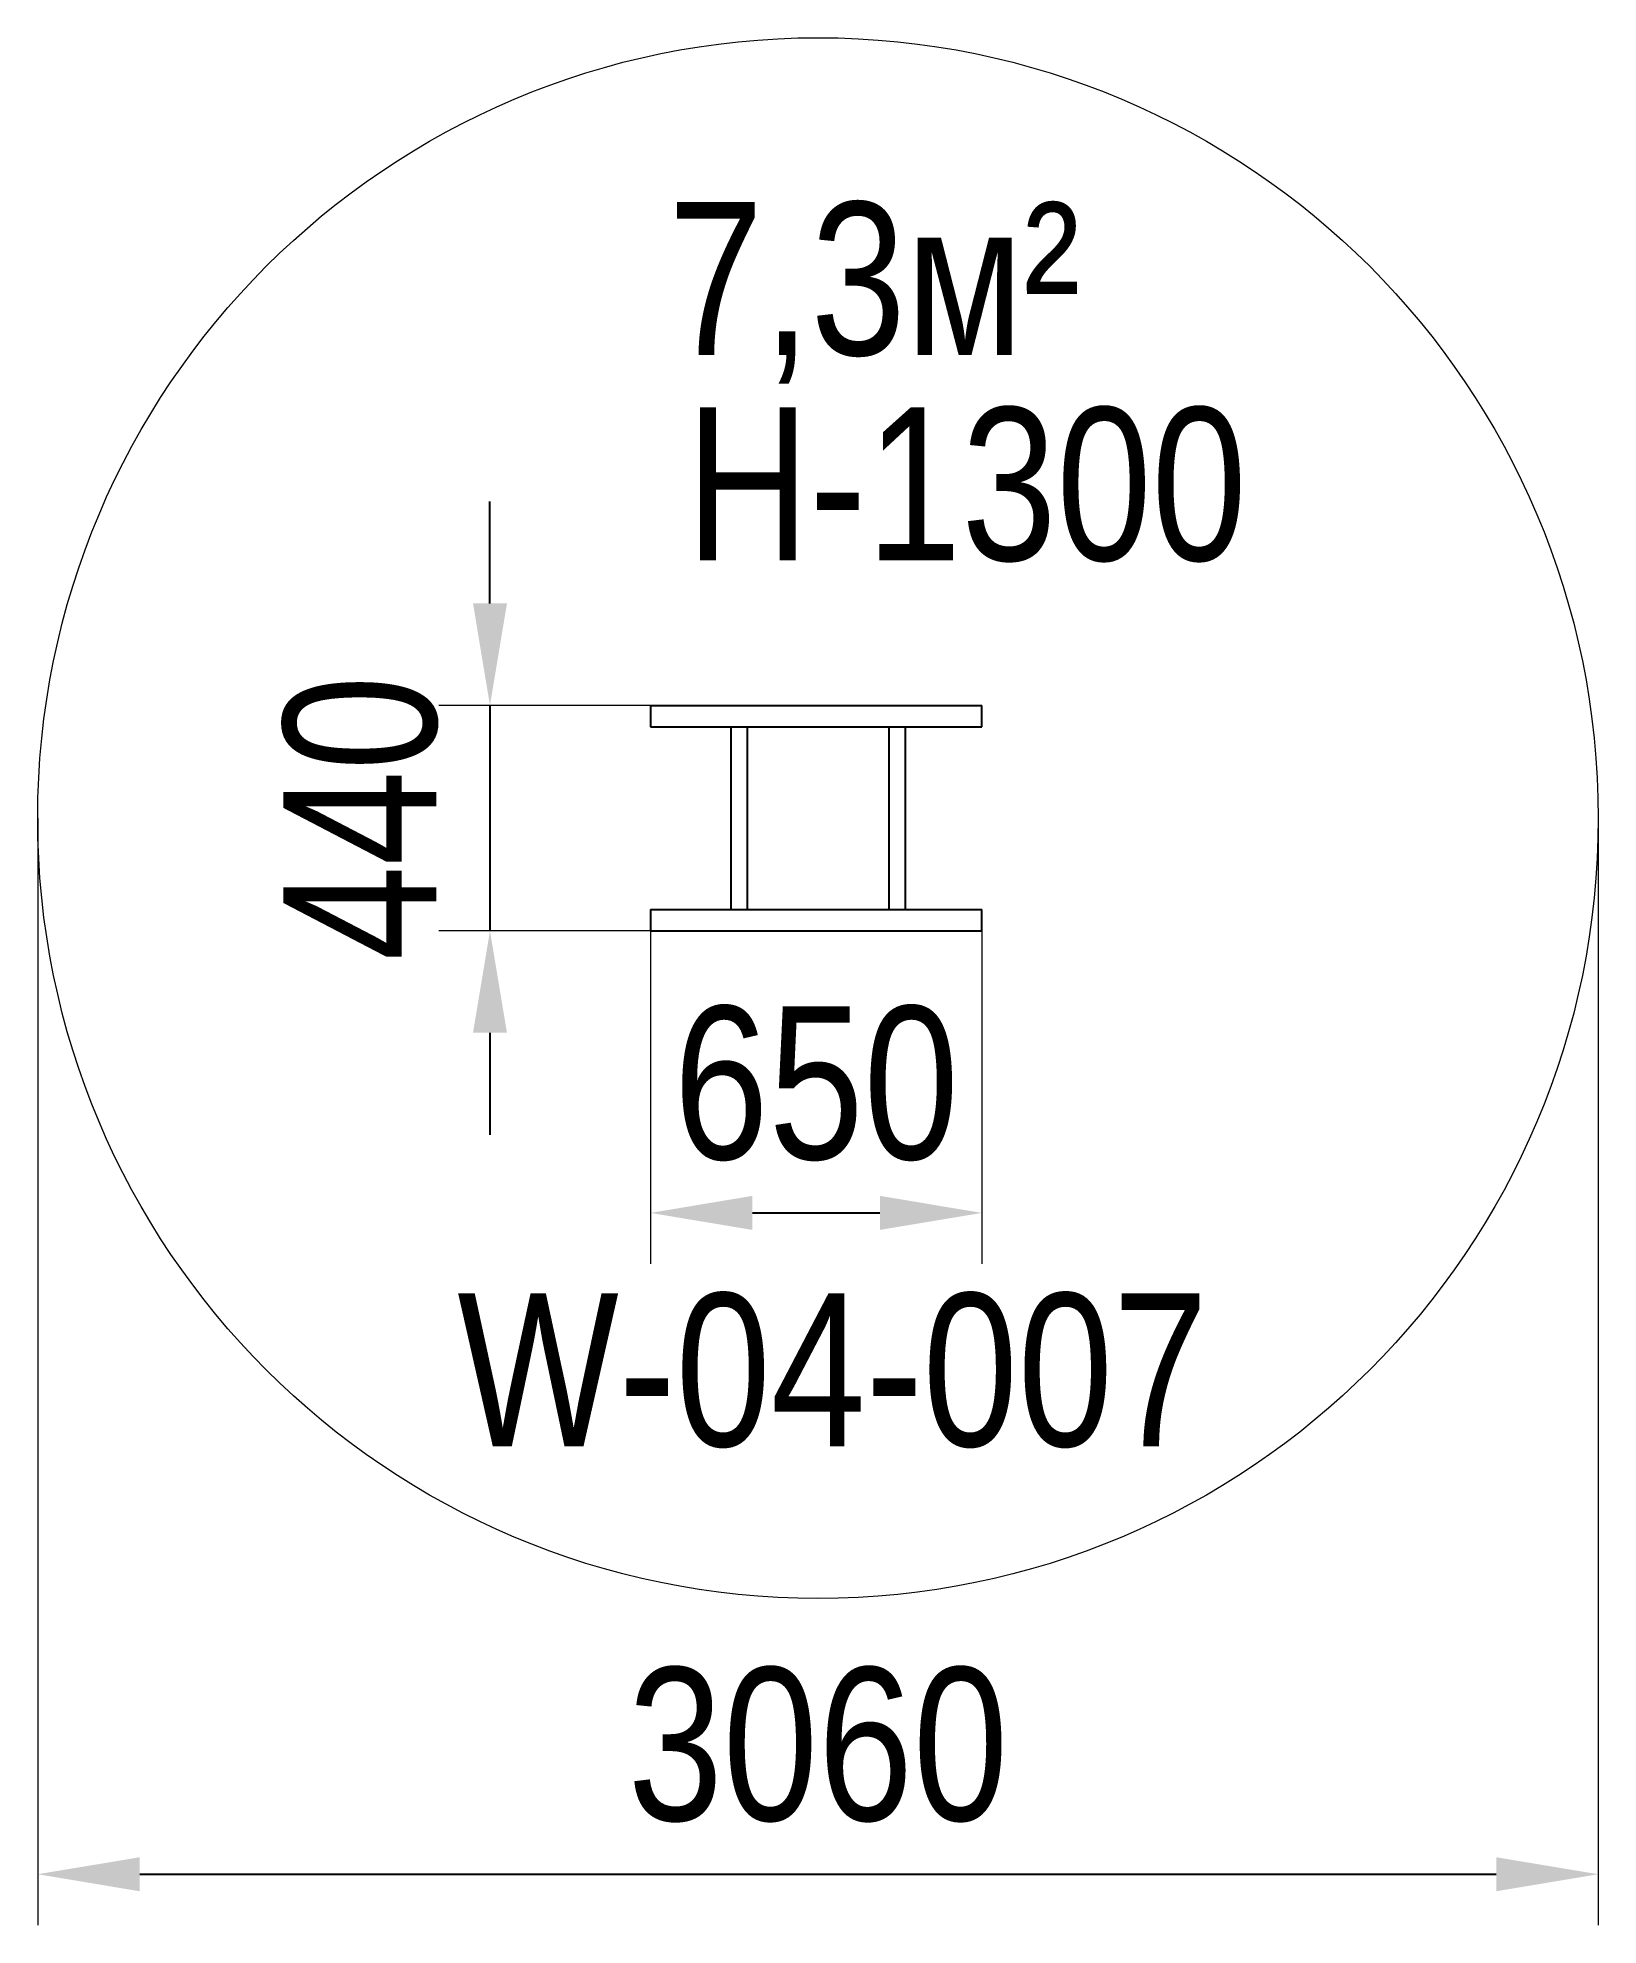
# Model space of a CAD drawing. Header units: millimetres. Extents: x -1442 to 1618, y -2199 to 1502.
import ezdxf

# ---------------------------------------------------------------- set-up
doc = ezdxf.new("R2010")
doc.units = ezdxf.units.MM
for name, color, linetype in [('DIKOM_АРТИКУЛ', 7, 'Continuous'), ('DIKOM_ЗОНА', 80, 'Continuous'), ('DIKOM_ОБЪЕКТ', 7, 'Continuous'), ('DIKOM_РАЗМЕР_ЗОНА', 7, 'Continuous'), ('DIKOM_РАЗМЕР_ОБЪЕКТА', 7, 'Continuous')]:
    doc.layers.add(name, color=color, linetype=linetype)
doc.styles.add('style1', font='arial.ttf', dxfattribs={"width": 0.8})
doc.dimstyles.new('1-50', dxfattribs={"dimtxt": 300, "dimasz": 200, "dimexe": 100, "dimexo": 0, "dimgap": 100, "dimtad": 1, "dimdec": 0, "dimtxsty": 'style1', "dimcen": 0, "dimclrd": 7, "dimclre": 7, "dimadec": 1, "dimazin": 2, "dimtfac": 1, "dimtdec": 0, "dimtmove": 0, "dimatfit": 3, "dimfxl": 0, "dimlwd": 25, "dimlwe": 18, "dimarcsym": 0})

# ---------------------------------------------------------------- blocks, each defined once
blk = doc.blocks.new('*D0')
at = {"layer": 'Defpoints', "color": 0, "transparency": 16777216}
for p in [(-240.9, -249.2), (409.1, -249.2), (409.1, -802.3)]:
    blk.add_point(p, dxfattribs=at)
at = {"layer": 'DIKOM_РАЗМЕР_ОБЪЕКТА', "color": 7, "lineweight": 18, "transparency": 16777216}
for p, q in [((-240.9, -249.2), (-240.9, -902.3)), ((409.1, -249.2), (409.1, -902.3))]:
    blk.add_line(p, q, dxfattribs=at)
at = {"layer": 'DIKOM_РАЗМЕР_ОБЪЕКТА', "color": 7, "lineweight": 25, "transparency": 16777216}
blk.add_line((-40.9, -802.3), (209.1, -802.3), dxfattribs=at)
at = {"layer": 'DIKOM_РАЗМЕР_ОБЪЕКТА', "color": 7, "transparency": 16777216}
for points in [[(-40.9, -768.9), (-40.9, -835.6), (-240.9, -802.3)], [(209.1, -768.9), (209.1, -835.6), (409.1, -802.3)]]:
    blk.add_solid(points, dxfattribs=at)
at = {"layer": 'DIKOM_РАЗМЕР_ОБЪЕКТА', "color": 0, "transparency": 16777216, "insert": (84.1, -549.1), "char_height": 300, "attachment_point": 5, "style": 'style1'}
blk.add_mtext('650', dxfattribs=at)
blk = doc.blocks.new('*D1')
at = {"layer": 'Defpoints', "color": 0, "transparency": 16777216}
for p in [(409.1, 192.8), (-555.5, -249.2), (409.1, -249.2)]:
    blk.add_point(p, dxfattribs=at)
at = {"layer": 'DIKOM_РАЗМЕР_ОБЪЕКТА', "color": 7, "lineweight": 25, "transparency": 16777216}
for p, q in [((-555.5, 392.8), (-555.5, 592.8)), ((-555.5, 192.8), (-555.5, -249.2)), ((-555.5, -449.2), (-555.5, -649.2))]:
    blk.add_line(p, q, dxfattribs=at)
at = {"layer": 'DIKOM_РАЗМЕР_ОБЪЕКТА', "color": 7, "lineweight": 18, "transparency": 16777216}
for p, q in [((409.1, 192.8), (-655.5, 192.8)), ((409.1, -249.2), (-655.5, -249.2))]:
    blk.add_line(p, q, dxfattribs=at)
at = {"layer": 'DIKOM_РАЗМЕР_ОБЪЕКТА', "color": 7, "transparency": 16777216}
for points in [[(-588.8, 392.8), (-522.1, 392.8), (-555.5, 192.8)], [(-588.8, -449.2), (-522.1, -449.2), (-555.5, -249.2)]]:
    blk.add_solid(points, dxfattribs=at)
at = {"layer": 'DIKOM_РАЗМЕР_ОБЪЕКТА', "color": 0, "transparency": 16777216, "insert": (-808.6, -28.2), "char_height": 300, "attachment_point": 5, "rotation": 90, "style": 'style1'}
blk.add_mtext('440', dxfattribs=at)
blk = doc.blocks.new('*D2')
at = {"layer": 'Defpoints', "color": 0, "transparency": 16777216}
for p in [(-1442.3, -28.2), (1617.7, -28.2), (1617.7, -2098.9)]:
    blk.add_point(p, dxfattribs=at)
at = {"layer": 'DIKOM_РАЗМЕР_ЗОНА', "color": 7, "lineweight": 18, "transparency": 16777216}
for p, q in [((-1442.3, -28.2), (-1442.3, -2198.9)), ((1617.7, -28.2), (1617.7, -2198.9))]:
    blk.add_line(p, q, dxfattribs=at)
at = {"layer": 'DIKOM_РАЗМЕР_ЗОНА', "color": 7, "lineweight": 25, "transparency": 16777216}
blk.add_line((-1242.3, -2098.9), (1417.7, -2098.9), dxfattribs=at)
at = {"layer": 'DIKOM_РАЗМЕР_ЗОНА', "color": 7, "transparency": 16777216}
for points in [[(-1242.3, -2065.6), (-1242.3, -2132.3), (-1442.3, -2098.9)], [(1417.7, -2065.6), (1417.7, -2132.3), (1617.7, -2098.9)]]:
    blk.add_solid(points, dxfattribs=at)
at = {"layer": 'DIKOM_РАЗМЕР_ЗОНА', "color": 0, "transparency": 16777216, "insert": (87.7, -1845.7), "char_height": 300, "attachment_point": 5, "style": 'style1'}
blk.add_mtext('3060', dxfattribs=at)

msp = doc.modelspace()

# ---------------------------------------------------------------- linework, layer by layer
at = {"layer": 'DIKOM_ЗОНА', "color": 3, "lineweight": 15}
msp.add_circle((87.7, -28.2), 1530, dxfattribs=at)
at = {"layer": 'DIKOM_ОБЪЕКТ'}
for p, q in [((-240.9, 192.8), (-240.9, 150.8)), ((-240.9, 192.8), (409.1, 192.8)), ((409.1, 150.8), (409.1, 192.8)), ((-240.9, 150.8), (409.1, 150.8)), ((-83.2, 150.8), (-83.2, -207.2)), ((-51.2, 150.8), (-51.2, -207.2)), ((226.7, 150.8), (226.7, -207.2)), ((258.7, 150.8), (258.7, -207.2)), ((-240.9, -207.2), (-240.9, -249.2)), ((-240.9, -207.2), (409.1, -207.2)), ((-83.2, -207.2), (-51.2, -207.2)), ((409.1, -249.2), (409.1, -207.2)), ((-240.9, -249.2), (409.1, -249.2))]:
    msp.add_line(p, q, dxfattribs=at)

# ---------------------------------------------------------------- texts
at = {"layer": 'DIKOM_АРТИКУЛ', "color": 7, "linetype": 'Continuous', "lineweight": 15, "insert": (-619.4, -959.8), "char_height": 300, "width": 2314.7, "attachment_point": 1, "style": 'style1'}
msp.add_mtext('W-04-0{\\fArial|b0|i0|c204|p34;0}7', dxfattribs=at)
at = {"layer": 'DIKOM_РАЗМЕР_ОБЪЕКТА', "char_height": 300, "width": 2314.7, "attachment_point": 1, "style": 'style1'}
for s, insert in [('7,3м²', (-206.2, 1179.6)), ('H-1300', (-171.1, 776.9))]:
    msp.add_mtext(s, dxfattribs=dict(at, insert=insert))

# ---------------------------------------------------------------- dimensions: what is measured, and where the dimension line sits
at = {"layer": 'DIKOM_РАЗМЕР_ЗОНА'}
dim = msp.add_linear_dim(base=(1617.7, -2098.9), p1=(-1442.3, -28.2), p2=(1617.7, -28.2), dimstyle='1-50', dxfattribs=at)
dim.commit()
dim.dimension.update_dxf_attribs({"geometry": '*D2', "text_midpoint": (87.7, -2098.9), "dimtype": 160})
at = {"layer": 'DIKOM_РАЗМЕР_ОБЪЕКТА'}
dim = msp.add_linear_dim(base=(-555.5, -249.2), p1=(409.1, 192.8), p2=(409.1, -249.2), angle=90, text='440', dimstyle='1-50', dxfattribs=at)
dim.commit()
dim.dimension.update_dxf_attribs({"geometry": '*D1', "text_midpoint": (-555.5, -28.2), "dimtype": 160})
dim = msp.add_linear_dim(base=(409.1, -802.3), p1=(-240.9, -249.2), p2=(409.1, -249.2), dimstyle='1-50', dxfattribs=at)
dim.commit()
dim.dimension.update_dxf_attribs({"geometry": '*D0', "text_midpoint": (84.1, -802.3), "dimtype": 160})

doc.saveas('drawing.dxf')
